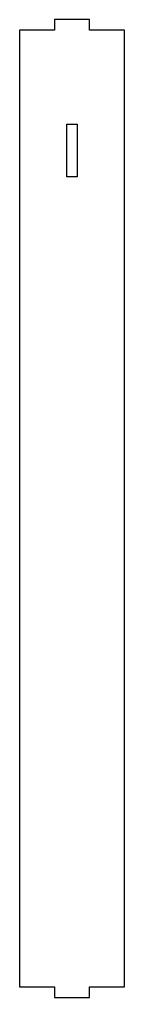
# Model space of a CAD drawing. Header units: millimetres. Extents: x 0 to 30, y 0 to 280.
import ezdxf

# ---------------------------------------------------------------- set-up
doc = ezdxf.new("R2010")
doc.units = ezdxf.units.MM
doc.layers.add('CUT', color=1, linetype='CONTINUOUS')

msp = doc.modelspace()

# ---------------------------------------------------------------- linework, layer by layer
at = {"layer": 'CUT', "color": 1}
for points in [[(0, 3), (10, 3), (10, 0), (20, 0), (20, 3), (30, 3), (30, 277), (20, 277), (20, 280), (10, 280), (10, 277), (0, 277)], [(13.5, 235), (13.5, 250), (16.5, 250), (16.5, 235)]]:
    msp.add_lwpolyline(points, close=True, dxfattribs=at)

doc.saveas('drawing.dxf')
